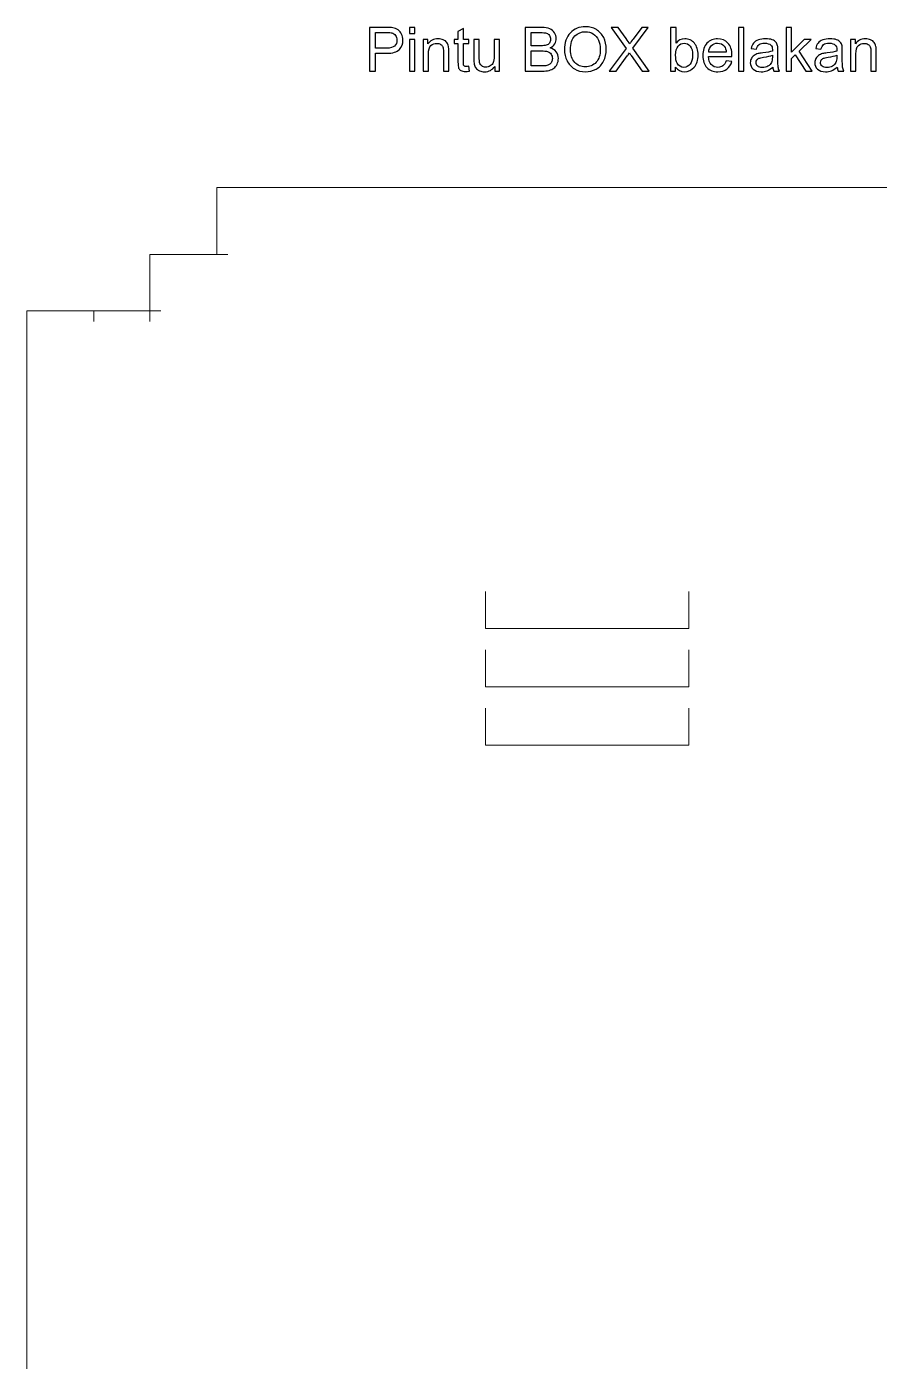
# Model space of a CAD drawing. Header units: millimetres. Extents: x -283 to 494, y -876 to 359.
# Drawn here: x -283 to 112, y -258 to 359 of the extents above; entities that cross this region are included whole.
import ezdxf

# ---------------------------------------------------------------- set-up
doc = ezdxf.new("R2010")
doc.units = ezdxf.units.MM
doc.header["$MEASUREMENT"] = 0
doc.layers.add('Layer 1', color=7, linetype='Continuous')

msp = doc.modelspace()

# ---------------------------------------------------------------- linework, layer by layer
at = {"layer": 'Layer 1', "color": 250}
for points, knots in [([(-123.954, 338.7942), (-123.954, 338.7942), (-123.954, 359.0013), (-123.954, 359.0013), (-123.954, 359.0013), (-116.3246, 359.0013), (-116.3246, 359.0013), (-114.984, 359.0013), (-113.9586, 358.9354), (-113.2484, 358.8084), (-112.2559, 358.6438), (-111.4233, 358.3287), (-110.7507, 357.8677), (-110.0781, 357.402), (-109.5372, 356.7529), (-109.1279, 355.9204), (-108.7187, 355.0878), (-108.5164, 354.1706), (-108.5164, 353.1687), (-108.5164, 351.4566), (-109.0621, 350.0031), (-110.158, 348.8178), (-111.2493, 347.6277), (-113.2296, 347.0351), (-116.0894, 347.0351), (-116.0894, 347.0351), (-121.2729, 347.0351), (-121.2729, 347.0351), (-121.2729, 347.0351), (-121.2729, 338.7942), (-121.2729, 338.7942), (-121.2729, 338.7942), (-123.954, 338.7942), (-123.954, 338.7942)], [0, 0, 0, 0, 0.09090909, 0.09090909, 0.09090909, 0.18181818, 0.18181818, 0.18181818, 0.27272727, 0.27272727, 0.27272727, 0.36363636, 0.36363636, 0.36363636, 0.45454545, 0.45454545, 0.45454545, 0.54545455, 0.54545455, 0.54545455, 0.63636364, 0.63636364, 0.63636364, 0.72727273, 0.72727273, 0.72727273, 0.81818182, 0.81818182, 0.81818182, 0.90909091, 0.90909091, 0.90909091, 1, 1, 1, 1]), ([(-105.4402, 356.1791), (-105.4402, 356.1791), (-105.4402, 359.0013), (-105.4402, 359.0013), (-105.4402, 359.0013), (-102.9567, 359.0013), (-102.9567, 359.0013), (-102.9567, 359.0013), (-102.9567, 356.1791), (-102.9567, 356.1791), (-102.9567, 356.1791), (-105.4402, 356.1791), (-105.4402, 356.1791)], [0, 0, 0, 0, 0.25, 0.25, 0.25, 0.5, 0.5, 0.5, 0.75, 0.75, 0.75, 1, 1, 1, 1]), ([(-78.0836, 341.0096), (-78.0836, 341.0096), (-77.7449, 338.8177), (-77.7449, 338.8177), (-78.4411, 338.6719), (-79.0667, 338.5966), (-79.6123, 338.5966), (-80.5107, 338.5966), (-81.2069, 338.7378), (-81.7054, 339.0247), (-82.1993, 339.3116), (-82.5474, 339.6832), (-82.7497, 340.1489), (-82.9519, 340.6145), (-83.0507, 341.5929), (-83.0507, 343.084), (-83.0507, 343.084), (-83.0507, 351.5224), (-83.0507, 351.5224), (-83.0507, 351.5224), (-84.8851, 351.5224), (-84.8851, 351.5224), (-84.8851, 351.5224), (-84.8851, 353.4415), (-84.8851, 353.4415), (-84.8851, 353.4415), (-83.0507, 353.4415), (-83.0507, 353.4415), (-83.0507, 353.4415), (-83.0507, 357.0634), (-83.0507, 357.0634), (-83.0507, 357.0634), (-80.5671, 358.5544), (-80.5671, 358.5544), (-80.5671, 358.5544), (-80.5671, 353.4415), (-80.5671, 353.4415), (-80.5671, 353.4415), (-78.0836, 353.4415), (-78.0836, 353.4415), (-78.0836, 353.4415), (-78.0836, 351.5224), (-78.0836, 351.5224), (-78.0836, 351.5224), (-80.5671, 351.5224), (-80.5671, 351.5224), (-80.5671, 351.5224), (-80.5671, 342.9429), (-80.5671, 342.9429), (-80.5671, 342.2326), (-80.5248, 341.7763), (-80.4354, 341.5741), (-80.3508, 341.3718), (-80.2097, 341.2119), (-80.0121, 341.0896), (-79.8146, 340.972), (-79.5323, 340.9109), (-79.1654, 340.9109), (-78.8926, 340.9109), (-78.5304, 340.9438), (-78.0836, 341.0096)], [0, 0, 0, 0, 0.05, 0.05, 0.05, 0.1, 0.1, 0.1, 0.15, 0.15, 0.15, 0.2, 0.2, 0.2, 0.25, 0.25, 0.25, 0.3, 0.3, 0.3, 0.35, 0.35, 0.35, 0.4, 0.4, 0.4, 0.45, 0.45, 0.45, 0.5, 0.5, 0.5, 0.55, 0.55, 0.55, 0.6, 0.6, 0.6, 0.65, 0.65, 0.65, 0.7, 0.7, 0.7, 0.75, 0.75, 0.75, 0.8, 0.8, 0.8, 0.85, 0.85, 0.85, 0.9, 0.9, 0.9, 0.95, 0.95, 0.95, 1, 1, 1, 1]), ([(-51.8981, 338.7942), (-51.8981, 338.7942), (-51.8981, 359.0013), (-51.8981, 359.0013), (-51.8981, 359.0013), (-44.3157, 359.0013), (-44.3157, 359.0013), (-42.7729, 359.0013), (-41.5358, 358.799), (-40.5998, 358.3898), (-39.6685, 357.9806), (-38.9394, 357.3503), (-38.4126, 356.4989), (-37.8811, 355.6523), (-37.6176, 354.7633), (-37.6176, 353.8319), (-37.6176, 352.9712), (-37.8528, 352.1574), (-38.3185, 351.3954), (-38.7842, 350.6334), (-39.4897, 350.0172), (-40.4352, 349.5469), (-39.2122, 349.1894), (-38.2715, 348.5779), (-37.6176, 347.7124), (-36.9591, 346.8516), (-36.6299, 345.8309), (-36.6299, 344.655), (-36.6299, 343.7049), (-36.8321, 342.8253), (-37.2319, 342.0115), (-37.6318, 341.1978), (-38.1256, 340.5722), (-38.7136, 340.1301), (-39.3016, 339.6926), (-40.0401, 339.3586), (-40.9243, 339.1329), (-41.8133, 338.9071), (-42.8999, 338.7942), (-44.1887, 338.7942), (-44.1887, 338.7942), (-51.8981, 338.7942), (-51.8981, 338.7942)], [0, 0, 0, 0, 0.07142857, 0.07142857, 0.07142857, 0.14285714, 0.14285714, 0.14285714, 0.21428571, 0.21428571, 0.21428571, 0.28571429, 0.28571429, 0.28571429, 0.35714286, 0.35714286, 0.35714286, 0.42857143, 0.42857143, 0.42857143, 0.5, 0.5, 0.5, 0.57142857, 0.57142857, 0.57142857, 0.64285714, 0.64285714, 0.64285714, 0.71428571, 0.71428571, 0.71428571, 0.78571429, 0.78571429, 0.78571429, 0.85714286, 0.85714286, 0.85714286, 0.92857143, 0.92857143, 0.92857143, 1, 1, 1, 1]), ([(-33.7794, 348.6296), (-33.7794, 351.9787), (-32.8763, 354.6033), (-31.0748, 356.4989), (-29.2733, 358.3945), (-26.9497, 359.34), (-24.0992, 359.34), (-22.2319, 359.34), (-20.5526, 358.8931), (-19.0521, 358.0041), (-17.5564, 357.1151), (-16.4134, 355.8733), (-15.6279, 354.2788), (-14.8423, 352.6889), (-14.4472, 350.8827), (-14.4472, 348.8648), (-14.4472, 346.8187), (-14.8612, 344.9843), (-15.689, 343.3709), (-16.5169, 341.7528), (-17.6881, 340.5299), (-19.2027, 339.702), (-20.722, 338.8695), (-22.3589, 338.4555), (-24.1133, 338.4555), (-26.0183, 338.4555), (-27.7164, 338.9165), (-29.2168, 339.8337), (-30.7126, 340.7509), (-31.8509, 342.0021), (-32.6223, 343.592), (-33.3937, 345.1771), (-33.7794, 346.8563), (-33.7794, 348.6296)], [0, 0, 0, 0, 0.09090909, 0.09090909, 0.09090909, 0.18181818, 0.18181818, 0.18181818, 0.27272727, 0.27272727, 0.27272727, 0.36363636, 0.36363636, 0.36363636, 0.45454545, 0.45454545, 0.45454545, 0.54545455, 0.54545455, 0.54545455, 0.63636364, 0.63636364, 0.63636364, 0.72727273, 0.72727273, 0.72727273, 0.81818182, 0.81818182, 0.81818182, 0.90909091, 0.90909091, 0.90909091, 1, 1, 1, 1]), ([(-13.0596, 338.7942), (-13.0596, 338.7942), (-5.2515, 349.2787), (-5.2515, 349.2787), (-5.2515, 349.2787), (-12.1283, 359.0013), (-12.1283, 359.0013), (-12.1283, 359.0013), (-8.9439, 359.0013), (-8.9439, 359.0013), (-8.9439, 359.0013), (-5.2609, 353.8319), (-5.2609, 353.8319), (-4.4942, 352.7595), (-3.9626, 351.941), (-3.6569, 351.3719), (-3.2006, 352.0774), (-2.6644, 352.83), (-2.0482, 353.625), (-2.0482, 353.625), (1.9875, 359.0013), (1.9875, 359.0013), (1.9875, 359.0013), (4.9179, 359.0013), (4.9179, 359.0013), (4.9179, 359.0013), (-2.1, 349.3963), (-2.1, 349.3963), (-2.1, 349.3963), (5.4542, 338.7942), (5.4542, 338.7942), (5.4542, 338.7942), (2.171, 338.7942), (2.171, 338.7942), (2.171, 338.7942), (-2.9278, 346.0003), (-2.9278, 346.0003), (-3.2195, 346.4095), (-3.497, 346.8187), (-3.7557, 347.2232), (-4.2072, 346.5459), (-4.5271, 346.0708), (-4.7246, 345.8027), (-4.7246, 345.8027), (-9.847, 338.7942), (-9.847, 338.7942), (-9.847, 338.7942), (-13.0596, 338.7942), (-13.0596, 338.7942)], [0, 0, 0, 0, 0.0625, 0.0625, 0.0625, 0.125, 0.125, 0.125, 0.1875, 0.1875, 0.1875, 0.25, 0.25, 0.25, 0.3125, 0.3125, 0.3125, 0.375, 0.375, 0.375, 0.4375, 0.4375, 0.4375, 0.5, 0.5, 0.5, 0.5625, 0.5625, 0.5625, 0.625, 0.625, 0.625, 0.6875, 0.6875, 0.6875, 0.75, 0.75, 0.75, 0.8125, 0.8125, 0.8125, 0.875, 0.875, 0.875, 0.9375, 0.9375, 0.9375, 1, 1, 1, 1]), ([(17.6321, 338.7942), (17.6321, 338.7942), (15.3178, 338.7942), (15.3178, 338.7942), (15.3178, 338.7942), (15.3178, 359.0013), (15.3178, 359.0013), (15.3178, 359.0013), (17.8014, 359.0013), (17.8014, 359.0013), (17.8014, 359.0013), (17.8014, 351.7905), (17.8014, 351.7905), (18.8503, 353.0982), (20.1862, 353.752), (21.8137, 353.752), (22.7121, 353.752), (23.5681, 353.5732), (24.3725, 353.211), (25.1768, 352.8489), (25.8353, 352.3362), (26.3574, 351.6823), (26.8748, 351.0238), (27.2841, 350.2336), (27.5757, 349.307), (27.872, 348.385), (28.0178, 347.3926), (28.0178, 346.3389), (28.0178, 343.8366), (27.3969, 341.8986), (26.1599, 340.5346), (24.9181, 339.1658), (23.4317, 338.4838), (21.6961, 338.4838), (19.9698, 338.4838), (18.6151, 339.2034), (17.6321, 340.6381), (17.6321, 340.6381), (17.6321, 338.7942), (17.6321, 338.7942)], [0, 0, 0, 0, 0.07692308, 0.07692308, 0.07692308, 0.15384615, 0.15384615, 0.15384615, 0.23076923, 0.23076923, 0.23076923, 0.30769231, 0.30769231, 0.30769231, 0.38461538, 0.38461538, 0.38461538, 0.46153846, 0.46153846, 0.46153846, 0.53846154, 0.53846154, 0.53846154, 0.61538462, 0.61538462, 0.61538462, 0.69230769, 0.69230769, 0.69230769, 0.76923077, 0.76923077, 0.76923077, 0.84615385, 0.84615385, 0.84615385, 0.92307692, 0.92307692, 0.92307692, 1, 1, 1, 1]), ([(46.682, 338.7942), (46.682, 338.7942), (46.682, 359.0013), (46.682, 359.0013), (46.682, 359.0013), (49.1656, 359.0013), (49.1656, 359.0013), (49.1656, 359.0013), (49.1656, 338.7942), (49.1656, 338.7942), (49.1656, 338.7942), (46.682, 338.7942), (46.682, 338.7942)], [0, 0, 0, 0, 0.25, 0.25, 0.25, 0.5, 0.5, 0.5, 0.75, 0.75, 0.75, 1, 1, 1, 1]), ([(68.7141, 338.7942), (68.7141, 338.7942), (68.7141, 359.0013), (68.7141, 359.0013), (68.7141, 359.0013), (71.1976, 359.0013), (71.1976, 359.0013), (71.1976, 359.0013), (71.1976, 347.4913), (71.1976, 347.4913), (71.1976, 347.4913), (77.0678, 353.4415), (77.0678, 353.4415), (77.0678, 353.4415), (80.2758, 353.4415), (80.2758, 353.4415), (80.2758, 353.4415), (74.6878, 347.9993), (74.6878, 347.9993), (74.6878, 347.9993), (80.8402, 338.7942), (80.8402, 338.7942), (80.8402, 338.7942), (77.7828, 338.7942), (77.7828, 338.7942), (77.7828, 338.7942), (72.9192, 346.2778), (72.9192, 346.2778), (72.9192, 346.2778), (71.1976, 344.6033), (71.1976, 344.6033), (71.1976, 344.6033), (71.1976, 338.7942), (71.1976, 338.7942), (71.1976, 338.7942), (68.7141, 338.7942), (68.7141, 338.7942)], [0, 0, 0, 0, 0.08333333, 0.08333333, 0.08333333, 0.16666667, 0.16666667, 0.16666667, 0.25, 0.25, 0.25, 0.33333333, 0.33333333, 0.33333333, 0.41666667, 0.41666667, 0.41666667, 0.5, 0.5, 0.5, 0.58333333, 0.58333333, 0.58333333, 0.66666667, 0.66666667, 0.66666667, 0.75, 0.75, 0.75, 0.83333333, 0.83333333, 0.83333333, 0.91666667, 0.91666667, 0.91666667, 1, 1, 1, 1]), ([(-121.2729, 349.4057), (-121.2729, 349.4057), (-116.0518, 349.4057), (-116.0518, 349.4057), (-114.3208, 349.4057), (-113.0979, 349.7256), (-112.3688, 350.37), (-111.6444, 351.0144), (-111.2822, 351.9175), (-111.2822, 353.0887), (-111.2822, 353.9307), (-111.4939, 354.6551), (-111.9219, 355.2572), (-112.35, 355.8592), (-112.9144, 356.259), (-113.6106, 356.4519), (-114.0621, 356.5695), (-114.8947, 356.6306), (-116.1035, 356.6306), (-116.1035, 356.6306), (-121.2729, 356.6306), (-121.2729, 356.6306), (-121.2729, 356.6306), (-121.2729, 349.4057), (-121.2729, 349.4057)], [0, 0, 0, 0, 0.125, 0.125, 0.125, 0.25, 0.25, 0.25, 0.375, 0.375, 0.375, 0.5, 0.5, 0.5, 0.625, 0.625, 0.625, 0.75, 0.75, 0.75, 0.875, 0.875, 0.875, 1, 1, 1, 1]), ([(-105.4402, 338.7942), (-105.4402, 338.7942), (-105.4402, 353.4415), (-105.4402, 353.4415), (-105.4402, 353.4415), (-102.9567, 353.4415), (-102.9567, 353.4415), (-102.9567, 353.4415), (-102.9567, 338.7942), (-102.9567, 338.7942), (-102.9567, 338.7942), (-105.4402, 338.7942), (-105.4402, 338.7942)], [0, 0, 0, 0, 0.25, 0.25, 0.25, 0.5, 0.5, 0.5, 0.75, 0.75, 0.75, 1, 1, 1, 1]), ([(-99.1702, 338.7942), (-99.1702, 338.7942), (-99.1702, 353.4415), (-99.1702, 353.4415), (-99.1702, 353.4415), (-96.9407, 353.4415), (-96.9407, 353.4415), (-96.9407, 353.4415), (-96.9407, 351.3625), (-96.9407, 351.3625), (-95.8682, 352.957), (-94.316, 353.752), (-92.2887, 353.752), (-91.4044, 353.752), (-90.5954, 353.592), (-89.8569, 353.2769), (-89.1184, 352.9617), (-88.5634, 352.5431), (-88.1965, 352.0304), (-87.8296, 351.5177), (-87.5709, 350.9062), (-87.4251, 350.2007), (-87.3357, 349.7397), (-87.2887, 348.9354), (-87.2887, 347.7877), (-87.2887, 347.7877), (-87.2887, 338.7942), (-87.2887, 338.7942), (-87.2887, 338.7942), (-89.7722, 338.7942), (-89.7722, 338.7942), (-89.7722, 338.7942), (-89.7722, 347.6936), (-89.7722, 347.6936), (-89.7722, 348.7049), (-89.8663, 349.4622), (-90.0592, 349.9608), (-90.252, 350.4594), (-90.5954, 350.8592), (-91.0846, 351.1602), (-91.5738, 351.4566), (-92.1523, 351.6071), (-92.8108, 351.6071), (-93.8645, 351.6071), (-94.7723, 351.2731), (-95.539, 350.6005), (-96.3057, 349.9326), (-96.6867, 348.6579), (-96.6867, 346.7858), (-96.6867, 346.7858), (-96.6867, 338.7942), (-96.6867, 338.7942), (-96.6867, 338.7942), (-99.1702, 338.7942), (-99.1702, 338.7942)], [0, 0, 0, 0, 0.05555556, 0.05555556, 0.05555556, 0.11111111, 0.11111111, 0.11111111, 0.16666667, 0.16666667, 0.16666667, 0.22222222, 0.22222222, 0.22222222, 0.27777778, 0.27777778, 0.27777778, 0.33333333, 0.33333333, 0.33333333, 0.38888889, 0.38888889, 0.38888889, 0.44444444, 0.44444444, 0.44444444, 0.5, 0.5, 0.5, 0.55555556, 0.55555556, 0.55555556, 0.61111111, 0.61111111, 0.61111111, 0.66666667, 0.66666667, 0.66666667, 0.72222222, 0.72222222, 0.72222222, 0.77777778, 0.77777778, 0.77777778, 0.83333333, 0.83333333, 0.83333333, 0.88888889, 0.88888889, 0.88888889, 0.94444444, 0.94444444, 0.94444444, 1, 1, 1, 1]), ([(-66.0656, 338.7942), (-66.0656, 338.7942), (-66.0656, 340.972), (-66.0656, 340.972), (-67.2039, 339.3116), (-68.7467, 338.4838), (-70.6988, 338.4838), (-71.5595, 338.4838), (-72.3639, 338.6484), (-73.1118, 338.9776), (-73.8596, 339.3116), (-74.4147, 339.7255), (-74.7769, 340.2241), (-75.139, 340.7274), (-75.393, 341.3389), (-75.5389, 342.0633), (-75.6376, 342.5525), (-75.6894, 343.3239), (-75.6894, 344.3775), (-75.6894, 344.3775), (-75.6894, 353.4415), (-75.6894, 353.4415), (-75.6894, 353.4415), (-73.2058, 353.4415), (-73.2058, 353.4415), (-73.2058, 353.4415), (-73.2058, 345.337), (-73.2058, 345.337), (-73.2058, 344.0435), (-73.1541, 343.1686), (-73.0553, 342.7218), (-72.9001, 342.068), (-72.5708, 341.56), (-72.0628, 341.1884), (-71.5595, 340.8168), (-70.9386, 340.6286), (-70.1955, 340.6286), (-69.4523, 340.6286), (-68.7561, 340.8168), (-68.107, 341.1978), (-67.4579, 341.5788), (-66.9969, 342.1009), (-66.7241, 342.7547), (-66.456, 343.4085), (-66.3196, 344.3634), (-66.3196, 345.6099), (-66.3196, 345.6099), (-66.3196, 353.4415), (-66.3196, 353.4415), (-66.3196, 353.4415), (-63.8361, 353.4415), (-63.8361, 353.4415), (-63.8361, 353.4415), (-63.8361, 338.7942), (-63.8361, 338.7942), (-63.8361, 338.7942), (-66.0656, 338.7942), (-66.0656, 338.7942)], [0, 0, 0, 0, 0.05263158, 0.05263158, 0.05263158, 0.10526316, 0.10526316, 0.10526316, 0.15789474, 0.15789474, 0.15789474, 0.21052632, 0.21052632, 0.21052632, 0.26315789, 0.26315789, 0.26315789, 0.31578947, 0.31578947, 0.31578947, 0.36842105, 0.36842105, 0.36842105, 0.42105263, 0.42105263, 0.42105263, 0.47368421, 0.47368421, 0.47368421, 0.52631579, 0.52631579, 0.52631579, 0.57894737, 0.57894737, 0.57894737, 0.63157895, 0.63157895, 0.63157895, 0.68421053, 0.68421053, 0.68421053, 0.73684211, 0.73684211, 0.73684211, 0.78947368, 0.78947368, 0.78947368, 0.84210526, 0.84210526, 0.84210526, 0.89473684, 0.89473684, 0.89473684, 0.94736842, 0.94736842, 0.94736842, 1, 1, 1, 1]), ([(-49.217, 350.5064), (-49.217, 350.5064), (-44.8472, 350.5064), (-44.8472, 350.5064), (-43.6619, 350.5064), (-42.8105, 350.5864), (-42.2978, 350.7416), (-41.6158, 350.9439), (-41.1031, 351.2825), (-40.7597, 351.7529), (-40.4163, 352.2233), (-40.2423, 352.8112), (-40.2423, 353.5215), (-40.2423, 354.1941), (-40.4022, 354.7868), (-40.7268, 355.2948), (-41.0466, 355.8075), (-41.5076, 356.1603), (-42.105, 356.3484), (-42.7023, 356.5366), (-43.7278, 356.6306), (-45.1765, 356.6306), (-45.1765, 356.6306), (-49.217, 356.6306), (-49.217, 356.6306), (-49.217, 356.6306), (-49.217, 350.5064), (-49.217, 350.5064)], [0, 0, 0, 0, 0.11111111, 0.11111111, 0.11111111, 0.22222222, 0.22222222, 0.22222222, 0.33333333, 0.33333333, 0.33333333, 0.44444444, 0.44444444, 0.44444444, 0.55555556, 0.55555556, 0.55555556, 0.66666667, 0.66666667, 0.66666667, 0.77777778, 0.77777778, 0.77777778, 0.88888889, 0.88888889, 0.88888889, 1, 1, 1, 1]), ([(-31.0137, 348.5826), (-31.0137, 346.1508), (-30.3598, 344.2364), (-29.0522, 342.8394), (-27.7446, 341.4424), (-26.103, 340.7415), (-24.1274, 340.7415), (-22.1143, 340.7415), (-20.4633, 341.4471), (-19.1603, 342.8582), (-17.8621, 344.2693), (-17.213, 346.2731), (-17.213, 348.8695), (-17.213, 350.5111), (-17.4905, 351.9457), (-18.0456, 353.1687), (-18.6006, 354.3917), (-19.4143, 355.3418), (-20.4821, 356.0144), (-21.5545, 356.6871), (-22.754, 357.0257), (-24.0851, 357.0257), (-25.976, 357.0257), (-27.6035, 356.3766), (-28.9675, 355.0784), (-30.3316, 353.7802), (-31.0137, 351.6165), (-31.0137, 348.5826)], [0, 0, 0, 0, 0.11111111, 0.11111111, 0.11111111, 0.22222222, 0.22222222, 0.22222222, 0.33333333, 0.33333333, 0.33333333, 0.44444444, 0.44444444, 0.44444444, 0.55555556, 0.55555556, 0.55555556, 0.66666667, 0.66666667, 0.66666667, 0.77777778, 0.77777778, 0.77777778, 0.88888889, 0.88888889, 0.88888889, 1, 1, 1, 1]), ([(41.0329, 343.5355), (41.0329, 343.5355), (43.6011, 343.1969), (43.6011, 343.1969), (43.2013, 341.7058), (42.4534, 340.544), (41.3622, 339.7208), (40.2709, 338.8977), (38.8786, 338.4838), (37.1806, 338.4838), (35.0451, 338.4838), (33.3518, 339.1423), (32.1006, 340.4593), (30.8494, 341.7716), (30.2238, 343.6202), (30.2238, 345.9956), (30.2238, 348.4509), (30.8541, 350.3606), (32.1194, 351.7153), (33.3847, 353.0746), (35.0263, 353.752), (37.0442, 353.752), (38.9962, 353.752), (40.5908, 353.0887), (41.8278, 351.7576), (43.0649, 350.4265), (43.6858, 348.5544), (43.6858, 346.1414), (43.6858, 345.9956), (43.6811, 345.7745), (43.6717, 345.4829), (43.6717, 345.4829), (32.7638, 345.4829), (32.7638, 345.4829), (32.8579, 343.8789), (33.3094, 342.6465), (34.1279, 341.7952), (34.9416, 340.9438), (35.9623, 340.5158), (37.1806, 340.5158), (38.0884, 340.5158), (38.8645, 340.7556), (39.5042, 341.2354), (40.1486, 341.7152), (40.6566, 342.4819), (41.0329, 343.5355)], [0, 0, 0, 0, 0.06666667, 0.06666667, 0.06666667, 0.13333333, 0.13333333, 0.13333333, 0.2, 0.2, 0.2, 0.26666667, 0.26666667, 0.26666667, 0.33333333, 0.33333333, 0.33333333, 0.4, 0.4, 0.4, 0.46666667, 0.46666667, 0.46666667, 0.53333333, 0.53333333, 0.53333333, 0.6, 0.6, 0.6, 0.66666667, 0.66666667, 0.66666667, 0.73333333, 0.73333333, 0.73333333, 0.8, 0.8, 0.8, 0.86666667, 0.86666667, 0.86666667, 0.93333333, 0.93333333, 0.93333333, 1, 1, 1, 1]), ([(62.5758, 340.6286), (61.6539, 339.8431), (60.7649, 339.2928), (59.9135, 338.9682), (59.0621, 338.6437), (58.1496, 338.4838), (57.1712, 338.4838), (55.5626, 338.4838), (54.3255, 338.8742), (53.46, 339.6597), (52.5945, 340.4405), (52.1618, 341.4424), (52.1618, 342.6606), (52.1618, 343.3756), (52.3264, 344.0294), (52.651, 344.6221), (52.9802, 345.2148), (53.4083, 345.6851), (53.9351, 346.0426), (54.4666, 346.4001), (55.0593, 346.6729), (55.7225, 346.8563), (56.2117, 346.9833), (56.9502, 347.1056), (57.9332, 347.2279), (59.937, 347.4631), (61.4187, 347.75), (62.3641, 348.0793), (62.3735, 348.418), (62.3782, 348.6343), (62.3782, 348.7237), (62.3782, 349.7303), (62.1431, 350.4406), (61.6727, 350.8545), (61.0377, 351.4142), (60.0922, 351.6917), (58.8411, 351.6917), (57.6698, 351.6917), (56.8044, 351.4848), (56.2493, 351.0756), (55.6896, 350.6663), (55.2804, 349.942), (55.0122, 348.8977), (55.0122, 348.8977), (52.5851, 349.2364), (52.5851, 349.2364), (52.8062, 350.2759), (53.1684, 351.1179), (53.6764, 351.7576), (54.1844, 352.3973), (54.9182, 352.8865), (55.8777, 353.2346), (56.8326, 353.5779), (57.9474, 353.752), (59.2079, 353.752), (60.4591, 353.752), (61.4798, 353.6062), (62.2653, 353.3098), (63.0462, 353.0135), (63.6247, 352.6466), (63.9916, 352.1997), (64.3585, 351.7529), (64.6172, 351.1884), (64.7677, 350.5064), (64.8477, 350.0831), (64.89, 349.3211), (64.89, 348.2251), (64.89, 348.2251), (64.89, 344.9325), (64.89, 344.9325), (64.89, 342.6324), (64.9418, 341.179), (65.0452, 340.5628), (65.144, 339.9466), (65.351, 339.3586), (65.652, 338.7942), (65.652, 338.7942), (63.0556, 338.7942), (63.0556, 338.7942), (62.8063, 339.3163), (62.6463, 339.9278), (62.5758, 340.6286)], [0, 0, 0, 0, 0.03703704, 0.03703704, 0.03703704, 0.07407407, 0.07407407, 0.07407407, 0.11111111, 0.11111111, 0.11111111, 0.14814815, 0.14814815, 0.14814815, 0.18518519, 0.18518519, 0.18518519, 0.22222222, 0.22222222, 0.22222222, 0.25925926, 0.25925926, 0.25925926, 0.2962963, 0.2962963, 0.2962963, 0.33333333, 0.33333333, 0.33333333, 0.37037037, 0.37037037, 0.37037037, 0.40740741, 0.40740741, 0.40740741, 0.44444444, 0.44444444, 0.44444444, 0.48148148, 0.48148148, 0.48148148, 0.51851852, 0.51851852, 0.51851852, 0.55555556, 0.55555556, 0.55555556, 0.59259259, 0.59259259, 0.59259259, 0.62962963, 0.62962963, 0.62962963, 0.66666667, 0.66666667, 0.66666667, 0.7037037, 0.7037037, 0.7037037, 0.74074074, 0.74074074, 0.74074074, 0.77777778, 0.77777778, 0.77777778, 0.81481481, 0.81481481, 0.81481481, 0.85185185, 0.85185185, 0.85185185, 0.88888889, 0.88888889, 0.88888889, 0.92592593, 0.92592593, 0.92592593, 0.96296296, 0.96296296, 0.96296296, 1, 1, 1, 1]), ([(92.3831, 340.6286), (91.4612, 339.8431), (90.5722, 339.2928), (89.7208, 338.9682), (88.8694, 338.6437), (87.9569, 338.4838), (86.9785, 338.4838), (85.3699, 338.4838), (84.1328, 338.8742), (83.2673, 339.6597), (82.4018, 340.4405), (81.9691, 341.4424), (81.9691, 342.6606), (81.9691, 343.3756), (82.1337, 344.0294), (82.4583, 344.6221), (82.7875, 345.2148), (83.2156, 345.6851), (83.7424, 346.0426), (84.2739, 346.4001), (84.8666, 346.6729), (85.5298, 346.8563), (86.019, 346.9833), (86.7575, 347.1056), (87.7405, 347.2279), (89.7443, 347.4631), (91.226, 347.75), (92.1714, 348.0793), (92.1808, 348.418), (92.1855, 348.6343), (92.1855, 348.7237), (92.1855, 349.7303), (91.9504, 350.4406), (91.48, 350.8545), (90.845, 351.4142), (89.8995, 351.6917), (88.6484, 351.6917), (87.4771, 351.6917), (86.6117, 351.4848), (86.0566, 351.0756), (85.4969, 350.6663), (85.0877, 349.942), (84.8195, 348.8977), (84.8195, 348.8977), (82.3924, 349.2364), (82.3924, 349.2364), (82.6135, 350.2759), (82.9757, 351.1179), (83.4837, 351.7576), (83.9917, 352.3973), (84.7255, 352.8865), (85.685, 353.2346), (86.6399, 353.5779), (87.7547, 353.752), (89.0152, 353.752), (90.2664, 353.752), (91.2871, 353.6062), (92.0726, 353.3098), (92.8535, 353.0135), (93.432, 352.6466), (93.7989, 352.1997), (94.1658, 351.7529), (94.4245, 351.1884), (94.575, 350.5064), (94.655, 350.0831), (94.6973, 349.3211), (94.6973, 348.2251), (94.6973, 348.2251), (94.6973, 344.9325), (94.6973, 344.9325), (94.6973, 342.6324), (94.7491, 341.179), (94.8525, 340.5628), (94.9513, 339.9466), (95.1583, 339.3586), (95.4593, 338.7942), (95.4593, 338.7942), (92.8629, 338.7942), (92.8629, 338.7942), (92.6136, 339.3163), (92.4536, 339.9278), (92.3831, 340.6286)], [0, 0, 0, 0, 0.03703704, 0.03703704, 0.03703704, 0.07407407, 0.07407407, 0.07407407, 0.11111111, 0.11111111, 0.11111111, 0.14814815, 0.14814815, 0.14814815, 0.18518519, 0.18518519, 0.18518519, 0.22222222, 0.22222222, 0.22222222, 0.25925926, 0.25925926, 0.25925926, 0.2962963, 0.2962963, 0.2962963, 0.33333333, 0.33333333, 0.33333333, 0.37037037, 0.37037037, 0.37037037, 0.40740741, 0.40740741, 0.40740741, 0.44444444, 0.44444444, 0.44444444, 0.48148148, 0.48148148, 0.48148148, 0.51851852, 0.51851852, 0.51851852, 0.55555556, 0.55555556, 0.55555556, 0.59259259, 0.59259259, 0.59259259, 0.62962963, 0.62962963, 0.62962963, 0.66666667, 0.66666667, 0.66666667, 0.7037037, 0.7037037, 0.7037037, 0.74074074, 0.74074074, 0.74074074, 0.77777778, 0.77777778, 0.77777778, 0.81481481, 0.81481481, 0.81481481, 0.85185185, 0.85185185, 0.85185185, 0.88888889, 0.88888889, 0.88888889, 0.92592593, 0.92592593, 0.92592593, 0.96296296, 0.96296296, 0.96296296, 1, 1, 1, 1]), ([(98.512, 338.7942), (98.512, 338.7942), (98.512, 353.4415), (98.512, 353.4415), (98.512, 353.4415), (100.7415, 353.4415), (100.7415, 353.4415), (100.7415, 353.4415), (100.7415, 351.3625), (100.7415, 351.3625), (101.814, 352.957), (103.3662, 353.752), (105.3935, 353.752), (106.2778, 353.752), (107.0868, 353.592), (107.8253, 353.2769), (108.5638, 352.9617), (109.1188, 352.5431), (109.4857, 352.0304), (109.8526, 351.5177), (110.1113, 350.9062), (110.2571, 350.2007), (110.3465, 349.7397), (110.3935, 348.9354), (110.3935, 347.7877), (110.3935, 347.7877), (110.3935, 338.7942), (110.3935, 338.7942), (110.3935, 338.7942), (107.91, 338.7942), (107.91, 338.7942), (107.91, 338.7942), (107.91, 347.6936), (107.91, 347.6936), (107.91, 348.7049), (107.8159, 349.4622), (107.623, 349.9608), (107.4302, 350.4594), (107.0868, 350.8592), (106.5976, 351.1602), (106.1084, 351.4566), (105.5299, 351.6071), (104.8714, 351.6071), (103.8177, 351.6071), (102.9099, 351.2731), (102.1432, 350.6005), (101.3765, 349.9326), (100.9955, 348.6579), (100.9955, 346.7858), (100.9955, 346.7858), (100.9955, 338.7942), (100.9955, 338.7942), (100.9955, 338.7942), (98.512, 338.7942), (98.512, 338.7942)], [0, 0, 0, 0, 0.05555556, 0.05555556, 0.05555556, 0.11111111, 0.11111111, 0.11111111, 0.16666667, 0.16666667, 0.16666667, 0.22222222, 0.22222222, 0.22222222, 0.27777778, 0.27777778, 0.27777778, 0.33333333, 0.33333333, 0.33333333, 0.38888889, 0.38888889, 0.38888889, 0.44444444, 0.44444444, 0.44444444, 0.5, 0.5, 0.5, 0.55555556, 0.55555556, 0.55555556, 0.61111111, 0.61111111, 0.61111111, 0.66666667, 0.66666667, 0.66666667, 0.72222222, 0.72222222, 0.72222222, 0.77777778, 0.77777778, 0.77777778, 0.83333333, 0.83333333, 0.83333333, 0.88888889, 0.88888889, 0.88888889, 0.94444444, 0.94444444, 0.94444444, 1, 1, 1, 1]), ([(-49.217, 341.1649), (-49.217, 341.1649), (-44.184, 341.1649), (-44.184, 341.1649), (-43.3185, 341.1649), (-42.7118, 341.1978), (-42.359, 341.2636), (-41.7475, 341.3718), (-41.2301, 341.5553), (-40.8162, 341.814), (-40.4022, 342.0727), (-40.0636, 342.449), (-39.7955, 342.9429), (-39.5273, 343.4368), (-39.3956, 344.0059), (-39.3956, 344.6503), (-39.3956, 345.4076), (-39.5885, 346.0614), (-39.9789, 346.6212), (-40.3646, 347.1809), (-40.9008, 347.5713), (-41.5876, 347.7971), (-42.2696, 348.0229), (-43.2574, 348.1357), (-44.5415, 348.1357), (-44.5415, 348.1357), (-49.217, 348.1357), (-49.217, 348.1357), (-49.217, 348.1357), (-49.217, 341.1649), (-49.217, 341.1649)], [0, 0, 0, 0, 0.1, 0.1, 0.1, 0.2, 0.2, 0.2, 0.3, 0.3, 0.3, 0.4, 0.4, 0.4, 0.5, 0.5, 0.5, 0.6, 0.6, 0.6, 0.7, 0.7, 0.7, 0.8, 0.8, 0.8, 0.9, 0.9, 0.9, 1, 1, 1, 1]), ([(17.6038, 346.226), (17.6038, 344.4763), (17.8437, 343.211), (18.3188, 342.4302), (19.0996, 341.1555), (20.1532, 340.5158), (21.4844, 340.5158), (22.5709, 340.5158), (23.507, 340.9861), (24.2925, 341.9269), (25.0827, 342.8676), (25.4778, 344.2693), (25.4778, 346.132), (25.4778, 348.0417), (25.1015, 349.4481), (24.3442, 350.3559), (23.5869, 351.2637), (22.6697, 351.72), (21.5973, 351.72), (20.5107, 351.72), (19.5747, 351.2496), (18.7892, 350.3089), (17.999, 349.3681), (17.6038, 348.0087), (17.6038, 346.226)], [0, 0, 0, 0, 0.125, 0.125, 0.125, 0.25, 0.25, 0.25, 0.375, 0.375, 0.375, 0.5, 0.5, 0.5, 0.625, 0.625, 0.625, 0.75, 0.75, 0.75, 0.875, 0.875, 0.875, 1, 1, 1, 1]), ([(32.9049, 347.5149), (32.9049, 347.5149), (41.0611, 347.5149), (41.0611, 347.5149), (40.953, 348.7472), (40.6378, 349.6692), (40.1251, 350.2853), (39.3396, 351.2402), (38.3142, 351.72), (37.0583, 351.72), (35.92, 351.72), (34.9652, 351.339), (34.189, 350.577), (33.4176, 349.815), (32.9896, 348.7943), (32.9049, 347.5149)], [0, 0, 0, 0, 0.2, 0.2, 0.2, 0.4, 0.4, 0.4, 0.6, 0.6, 0.6, 0.8, 0.8, 0.8, 1, 1, 1, 1]), ([(62.3782, 346.132), (61.4751, 345.7651), (60.1205, 345.4546), (58.3142, 345.2006), (57.2888, 345.0548), (56.5645, 344.8902), (56.1411, 344.7068), (55.7178, 344.5233), (55.3932, 344.2552), (55.1628, 343.9071), (54.9323, 343.5543), (54.8147, 343.1639), (54.8147, 342.7312), (54.8147, 342.0774), (55.064, 341.527), (55.5673, 341.0896), (56.0706, 340.6522), (56.8044, 340.4311), (57.7686, 340.4311), (58.7235, 340.4311), (59.5748, 340.6381), (60.3227, 341.0567), (61.0659, 341.4706), (61.6162, 342.0398), (61.9643, 342.7594), (62.2324, 343.3192), (62.3641, 344.1423), (62.3641, 345.2289), (62.3641, 345.2289), (62.3782, 346.132), (62.3782, 346.132)], [0, 0, 0, 0, 0.1, 0.1, 0.1, 0.2, 0.2, 0.2, 0.3, 0.3, 0.3, 0.4, 0.4, 0.4, 0.5, 0.5, 0.5, 0.6, 0.6, 0.6, 0.7, 0.7, 0.7, 0.8, 0.8, 0.8, 0.9, 0.9, 0.9, 1, 1, 1, 1]), ([(92.1855, 346.132), (91.2824, 345.7651), (89.9278, 345.4546), (88.1215, 345.2006), (87.0961, 345.0548), (86.3718, 344.8902), (85.9484, 344.7068), (85.5251, 344.5233), (85.2005, 344.2552), (84.9701, 343.9071), (84.7396, 343.5543), (84.622, 343.1639), (84.622, 342.7312), (84.622, 342.0774), (84.8713, 341.527), (85.3746, 341.0896), (85.8779, 340.6522), (86.6117, 340.4311), (87.5759, 340.4311), (88.5308, 340.4311), (89.3821, 340.6381), (90.13, 341.0567), (90.8732, 341.4706), (91.4235, 342.0398), (91.7716, 342.7594), (92.0397, 343.3192), (92.1714, 344.1423), (92.1714, 345.2289), (92.1714, 345.2289), (92.1855, 346.132), (92.1855, 346.132)], [0, 0, 0, 0, 0.1, 0.1, 0.1, 0.2, 0.2, 0.2, 0.3, 0.3, 0.3, 0.4, 0.4, 0.4, 0.5, 0.5, 0.5, 0.6, 0.6, 0.6, 0.7, 0.7, 0.7, 0.8, 0.8, 0.8, 0.9, 0.9, 0.9, 1, 1, 1, 1])]:
    msp.add_open_spline(points, degree=3, knots=knots, dxfattribs=at)
at = {"layer": 'Layer 1', "color": 250, "lineweight": 20}
for points, knots in [([(-194.524, 284.8338), (-194.524, 284.8338), (-194.524, 253.8338), (-194.524, 253.8338), (-194.524, 253.8338), (-225.524, 253.8338), (-225.524, 253.8338)], [0, 0, 0, 0, 0.5, 0.5, 0.5, 1, 1, 1, 1]), ([(-222.524, 227.8338), (-222.524, 227.8338), (-225.524, 227.8338), (-225.524, 227.8338), (-225.524, 227.8338), (-225.524, 253.8338), (-225.524, 253.8338), (-225.524, 253.8338), (-191.1637, 253.8338), (-191.1637, 253.8338)], [0, 0, 0, 0, 0.33333333, 0.33333333, 0.33333333, 0.66666667, 0.66666667, 0.66666667, 1, 1, 1, 1]), ([(-251.524, 224.7823), (-251.524, 224.7823), (-251.524, 227.8338), (-251.524, 227.8338), (-251.524, 227.8338), (-282.524, 227.8338), (-282.524, 227.8338), (-282.524, 227.8338), (-282.524, -819.1662), (-282.524, -819.1662), (-282.524, -819.1662), (-251.524, -819.1662), (-251.524, -819.1662), (-251.524, -819.1662), (-251.524, -816.1662), (-251.524, -816.1662)], [0, 0, 0, 0, 0.2, 0.2, 0.2, 0.4, 0.4, 0.4, 0.6, 0.6, 0.6, 0.8, 0.8, 0.8, 1, 1, 1, 1]), ([(-251.524, 224.7823), (-251.524, 224.7823), (-251.524, 227.8338), (-251.524, 227.8338), (-251.524, 227.8338), (-225.524, 227.8338), (-225.524, 227.8338), (-225.524, 227.8338), (-225.524, 224.8338), (-225.524, 224.8338)], [0, 0, 0, 0, 0.33333333, 0.33333333, 0.33333333, 0.66666667, 0.66666667, 0.66666667, 1, 1, 1, 1]), ([(-225.524, 224.8338), (-225.524, 224.8338), (-225.524, 227.8338), (-225.524, 227.8338), (-225.524, 227.8338), (-222.524, 227.8338), (-222.524, 227.8338)], [0, 0, 0, 0, 0.5, 0.5, 0.5, 1, 1, 1, 1]), ([(-225.524, 222.8338), (-225.524, 222.8338), (-225.524, 227.8338), (-225.524, 227.8338), (-225.524, 227.8338), (-220.524, 227.8338), (-220.524, 227.8338)], [0, 0, 0, 0, 0.5, 0.5, 0.5, 1, 1, 1, 1])]:
    msp.add_open_spline(points, degree=3, knots=knots, dxfattribs=at)
for points in [[(-194.524, 284.8338), (-194.524, 284.8338), (147.976, 284.8338), (147.976, 284.8338)], [(-191.1637, 253.8338), (-191.1637, 253.8338), (-225.524, 253.8338), (-225.524, 253.8338)], [(-189.524, 253.8338), (-189.524, 253.8338), (-194.524, 253.8338), (-194.524, 253.8338)], [(-251.524, 227.8339), (-251.524, 227.8339), (-251.524, 222.8339), (-251.524, 222.8339)], [(-70.274, 97.8338), (-70.274, 97.8338), (-70.274, 80.8338), (-70.274, 80.8338)], [(23.726, 80.8338), (23.726, 80.8338), (23.726, 97.8338), (23.726, 97.8338)], [(-70.274, 80.8338), (-70.274, 80.8338), (23.726, 80.8338), (23.726, 80.8338)], [(-70.274, 70.8338), (-70.274, 70.8338), (-70.274, 53.8338), (-70.274, 53.8338)], [(23.726, 53.8338), (23.726, 53.8338), (23.726, 70.8338), (23.726, 70.8338)], [(-70.274, 53.8338), (-70.274, 53.8338), (23.726, 53.8338), (23.726, 53.8338)], [(-70.274, 43.8338), (-70.274, 43.8338), (-70.274, 26.8338), (-70.274, 26.8338)], [(23.726, 26.8338), (23.726, 26.8338), (23.726, 43.8338), (23.726, 43.8338)], [(-70.274, 26.8338), (-70.274, 26.8338), (23.726, 26.8338), (23.726, 26.8338)]]:
    msp.add_open_spline(points, degree=3, dxfattribs=at)

doc.saveas('drawing.dxf')
